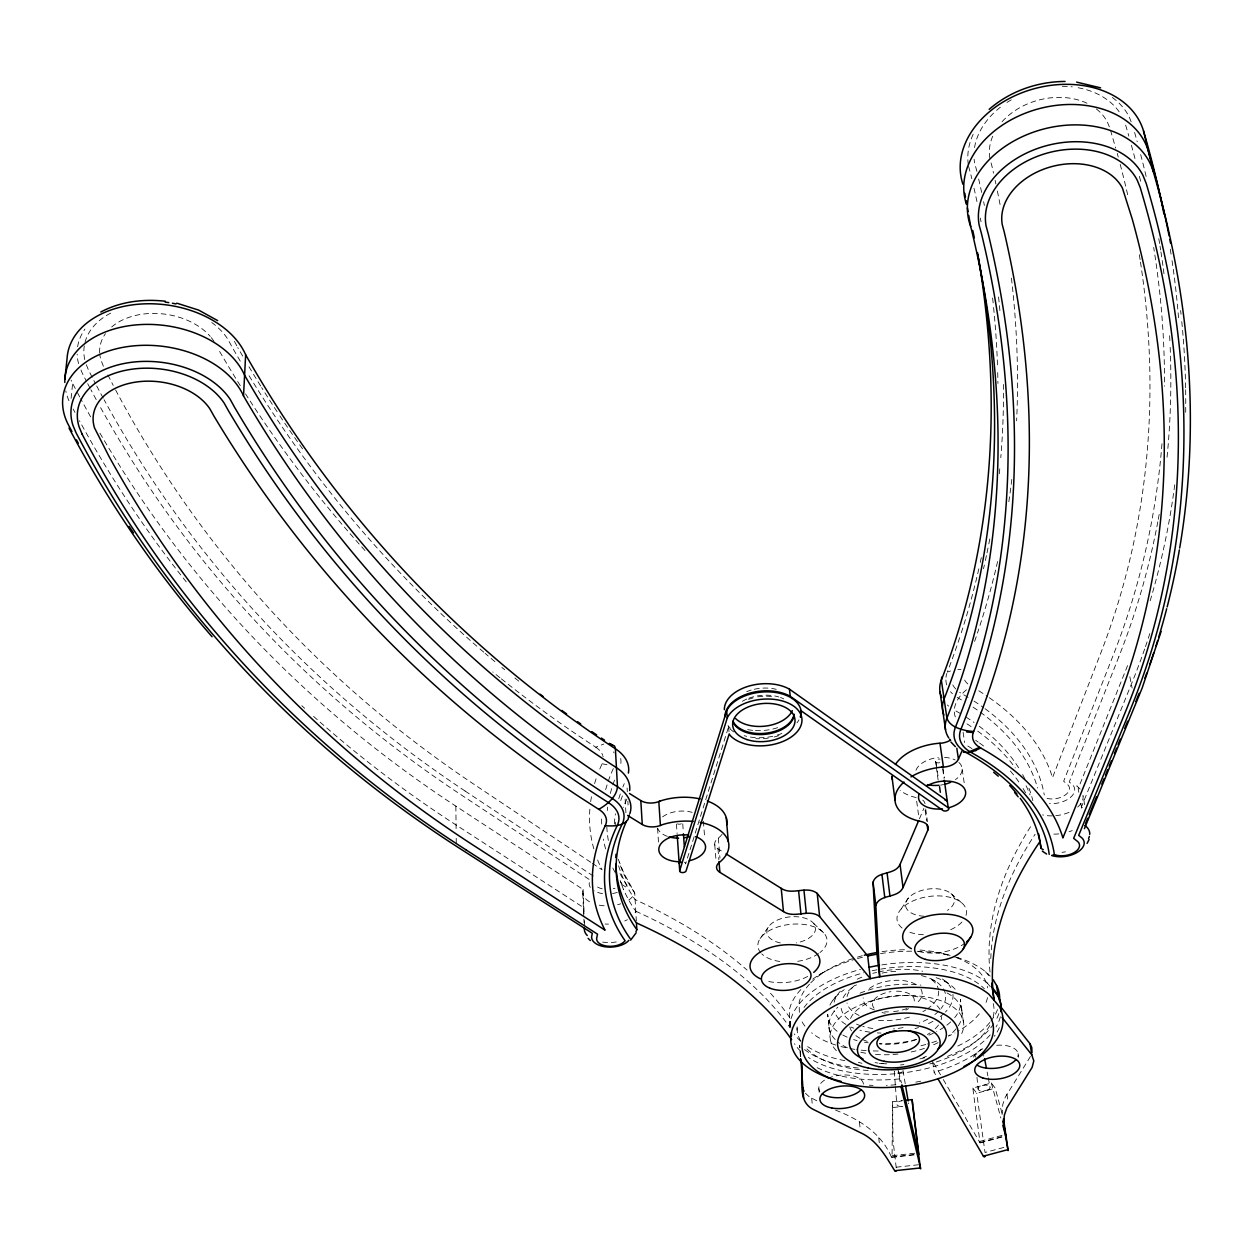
<?xml version="1.0" encoding="UTF-8"?>
<svg xmlns="http://www.w3.org/2000/svg" width="1253" height="1253" viewBox="0 0 1253 1253"><rect width="100%" height="100%" fill="white"/><g stroke="black" fill="none" stroke-linecap="round" stroke-linejoin="round"><path stroke-width="0.75" stroke-dasharray="5 3.75" d="M835.547 1110.127C858.838 1119.133 881.219 1132.994 891.416 1157.02A3.242 0.814 82.4 0 0 892.042 1157.177L892.622 1101.747L902.379 1100.682A5.889 2.898 -6.7 0 0 896.85 1104.566A5.889 2.898 -6.7 0 0 904.353 1106.18M892.622 1101.747L892.95 1139.525L896.349 1168.908M797.112 1030.185L797.174 1026.818M71.092 398.376L72.643 383.434A91.814 63.089 7.6 0 1 71.108 380.192M733.757 731.909A38.201 23.29 -5.5 0 1 729.606 728.369L728.588 726.787L685.579 863.928A3.242 1.833 -4.2 0 0 684.436 862.268M1118.804 656.885L1069.248 781.997L1072.411 784.613A19.86 11.387 -9.6 0 1 1070.297 797.534A19.86 11.387 -9.6 0 1 1049.466 803.627M1078.833 792.272L1078.175 788.607L1127.622 665.484M919.42 818.835L923.884 808.326M599.78 768.997L602.505 762.795M613.328 768.575L611.793 771.989A321.802 186.368 -7.7 0 0 605.262 791.269M626.86 799.085L625.325 802.437A312.154 178.098 -7.7 0 0 623.242 807.465M1030.436 1056.498L1005.266 1097.174L1002.776 1104.441L1002.102 1114.512M901.189 908.989L908.488 897.915M943.29 1079.538L980.034 1142.861L972.829 1088.09L991.342 1082.984L995.195 1088.152L1002.525 1115.139M760.195 938.466L768.481 926.875M832.728 1000.458L838.116 993.927M966.455 689.808C958.31 696.402 951.434 706.786 955.522 717.609M819.086 974.912L825.962 970.934M501.357 678.86A3137.246 1913.378 -43.6 0 0 578.213 735.558L595.755 747.211L603.774 744.063M950.51 671.013L947.315 672.078A2385.289 1323.011 20.7 0 0 959.673 637.667M972.829 1088.09L976.729 1093.227L995.195 1088.152M980.238 1141.279L1005.329 1134.513M979.846 1142.611L1002.055 1136.612M980.175 1142.908L1005.799 1136.001M1003.794 1147.435L985.03 1152.478L976.729 1093.227M893.123 1107.511L902.849 1106.446M892.308 1155.673L918.731 1152.791M891.416 1157.02L918.715 1154.044M891.854 1157.333L914.988 1154.812M896.208 1167.201L919.906 1164.617M957.856 669.603L960.988 669.572M602.082 763.782L608.285 764.956M943.133 953.517L949.837 955.475A106.082 55.148 -6.8 0 0 917.102 951.293M953.439 956.525L961.333 958.827M805.444 1093.305L809.422 1096.923L816.784 1100.792M935.74 981.444L929.883 978.374A46.267 24.214 -6.8 0 1 938.434 989.447M968.083 697.373L960.8 693.081A42.492 26 -9.3 0 1 959.657 692.314M957.151 697.388L958.592 698.25A313.657 179.852 -4.8 0 1 964.497 701.711M722.057 834.357A46.533 26.955 -4.1 0 1 718.345 838.147A14.065 8.051 -4.8 0 0 717.985 848.814L722.84 851.868M621.535 884.258L625.967 887.093A19.39 10.901 -3.2 0 1 623.195 889.567M99.911 433.131A2495.506 1653.584 -37.8 0 0 455.857 806.133L583.099 889.473A26.297 14.723 -3.2 0 0 591.964 902.99M465.067 791.019L593.186 875.957M590.758 862.283L474.386 784.566A2414.688 1605.015 -37.6 0 1 115.01 388.869M592.371 863.364L602.082 869.833L601.362 868.454A333.705 193.479 -7.7 0 1 597.148 858.775M595.755 747.211L596.82 747.947A29.211 17.479 -2.4 0 1 602.709 755.277M948.192 983.37L941.739 978.577A60.019 31.325 -6.8 0 1 950.808 987.709M951.058 893.608L961.693 902.865M813.62 923.383L824.317 933.516M987.113 982.885L990.324 986.659M1080.149 789.092L1076.766 785.788L1078.175 788.607M985.469 971.717L989.745 976.776M620.376 881.376L621.989 883.788M627.126 885.276L625.012 882.112A316.884 183.314 -7.7 0 1 619.843 873.294M932.702 1061.291L934.127 1072.239L937.072 1077.267M933.673 1062.951L942.319 1077.878M234.452 341.38L237.772 347.598M107.852 374.945L113.224 385.391M80.975 370.011L82.212 373.034A2464.729 1637.311 -37.8 0 0 86.52 381.413M1109.344 126.866L1107.417 122.136A61.914 46.596 -15.3 0 0 1096.093 108.76M86.347 364.78L88.509 370.105A2448.127 1627.146 -37.8 0 0 95.338 383.371M103.388 366.236L100.992 360.253A60.379 41.694 7.8 0 1 99.833 354.74M1131.161 121.823L1129.266 117.03A84.562 63.543 -15.2 0 0 1112.037 97.264M618.246 859.229L623.696 872.855L634.723 892.935L636.336 920.955M1110.487 130.218L1115.671 148.073M968.585 166.367L970.918 174.887A2385.289 1323.011 20.7 0 1 971.811 178.693M976.886 171.363L974.646 163.062A77.89 58.578 -15.2 0 1 974.129 159.256M991.342 1082.984L1000.834 1117.958M991.076 162.89L991.89 165.991A2424.806 1347.21 21 0 1 993.535 173.18M897.79 1067.979L900.5 1084.597M898.699 1071.722L901.424 1082.952M1129.861 676.745L1132.117 688.038M987.145 1072.067L987.865 1075.888M988.241 1077.799L990.058 1087.353M1084.659 804.755L1083.015 795.608A26.924 15.381 -9.6 0 1 1077.047 807.621M1080.791 803.251L1082.106 810.613M903.006 1070.391L905.246 1083.782M1018.094 1053.601L1018.642 1057.234M963.087 732.269L964.638 742.543M962.163 769.123L964.324 783.689M1006.895 1094.104L1007.694 1099.492M943.008 768.183L944.402 777.815M942.679 768.966L944.026 778.348M936.085 762.294L938.466 779.162M935.505 761.417L936.038 765.16M936.304 767.04L938.152 780.165M961.912 1010.435L960.362 999.346A66.816 34.724 -6.8 0 1 954.739 1017.593M961.568 1008.947L963.761 1024.578M925.732 809.031L927.471 821.686M925.121 810.19L926.609 821.044M916.695 801.215L918.888 817.536M878.729 1137.724L879.34 1143.081M859.433 1122.015L860.216 1129.188M828.891 1025.455L827.716 1014.319A66.816 34.724 -6.8 0 0 841.483 1034.242M828.969 1026.959L830.144 1038.142M818.82 1088.685L819.18 1092.334M811.662 1098.255L812.383 1105.506M800.698 1056.31L799.618 1045.221L800.432 1056.733M976.98 1077.392L978.076 1088.998M790.392 1026.599L789.515 1017.326A583.882 283.632 0.4 0 0 768.23 990.778M800.824 989.572A106.082 55.148 -6.8 0 0 789.296 1010.059L790.079 1028.227M728.588 726.787L729.042 732.144M718.345 838.147L719.958 858.101M717.985 848.814L718.846 859.683M714.743 844.616L715.902 859.104M703.387 821.201L704.656 837.599M895.315 1084.879L894.297 1071.346A4.37 2.193 -6.7 0 0 897.696 1073.101A4.37 2.193 -6.7 0 0 902.505 1071.55M895.456 1086.805L896.772 1104.206M682.775 823.879L683.292 831.898M676.432 824.067L677.09 833.496M657.59 828.327L658.53 842.94M627.095 788.012L627.314 791.771M627.863 801.2L628.066 805.006M625.137 799.022L625.905 812.727M583.099 889.473L584.149 913.374M584.478 920.783L584.728 926.343M582.77 893.342L583.82 917.212M583.914 919.06L584.07 922.772M790.361 1021.242L790.518 1026.661M799.351 1012.346L799.116 1002.557A95.275 49.744 -6.8 0 1 809.548 984.106M455.857 806.133L456.123 830.692M456.202 838.304L456.264 844.021M746.757 691.656A31.153 19.061 -5.4 0 1 751.189 690.074M754.306 689.26A31.153 19.061 -5.4 0 1 776.265 689.322M777.643 727.664A38.107 23.321 -5.4 0 1 754.525 730.515M752.614 730.358A38.107 23.321 -5.4 0 1 747.039 729.481M798.944 719.895A38.185 23.29 -5.5 0 1 796.986 722.809M781.872 733.444A38.185 23.29 -5.5 0 1 774.652 735.824M772.772 736.278A38.185 23.29 -5.5 0 1 744.172 735.683M730.233 728.087A38.185 23.29 -5.5 0 1 727.993 725.518M742.418 701.304A31.215 19.046 -5.5 0 1 747.414 698.782M748.84 698.219A31.215 19.046 -5.5 0 1 778.786 696.95M780.509 697.514A31.215 19.046 -5.5 0 1 783.751 698.876M939.813 762.654A3.242 1.911 -8.1 0 1 935.49 761.166A3.242 1.911 -8.1 0 1 940.063 759.083M941.708 1016.575A46.392 23.948 -6.8 0 1 941.128 1019.754M938.481 1025.017A46.392 23.948 -6.8 0 1 934.895 1029.058M930.149 1032.817A46.392 23.948 -6.8 0 1 927.392 1034.555M916.006 1039.692A46.392 23.948 -6.8 0 1 879.34 1043.827M867.233 1041.337A46.392 23.948 -6.8 0 1 862.753 1039.645M860.075 1038.345A46.392 23.948 -6.8 0 1 855.533 1035.323M851.523 1030.874A46.392 23.948 -6.8 0 1 849.816 1026.943M850.552 1018.517A46.392 23.948 -6.8 0 1 895.3 995.822A46.392 23.948 -6.8 0 1 940.486 1010.419M947.033 992.94A67.004 34.598 -6.8 0 1 948.505 1036.043A95.275 49.744 -6.8 0 0 954.974 1032.958M938.09 1042.606A67.004 34.598 -6.8 0 1 931.746 1045.582M924.401 1048.369A67.004 34.598 -6.8 0 1 907.611 1052.677M897.978 1054.071A67.004 34.598 -6.8 0 1 875.471 1054.431M865.698 1053.209A67.004 34.598 -6.8 0 1 860.701 1052.207M847.357 1047.743A67.004 34.598 -6.8 0 1 837.881 1041.979M835.203 1039.536A67.004 34.598 -6.8 0 1 837.787 1007.177M860.075 993.159A67.004 34.598 -6.8 0 1 920.924 985.14M990.794 958.576A637.26 319.515 -15 0 1 1020.662 858.195L1024.609 851.163A637.26 319.515 -15 0 1 1035.135 834.2M1149.831 633.564A2111.446 1241.66 17.5 0 1 1145.226 647.315M1144.647 649.023A2111.446 1241.66 17.5 0 1 1131.349 684.248L1081.449 806.916A27.065 15.318 -9.5 0 1 1083.297 808.436M1180.624 310.54A2111.446 1241.66 17.5 0 1 1181.031 314.252M1181.783 321.661A2111.446 1241.66 17.5 0 1 1185.62 387.897M1185.651 389.824A2111.446 1241.66 17.5 0 1 1185.651 414.539M993.222 1003.559A99.05 51.169 -6.8 0 1 993.034 1017.546M989.807 1025.44A99.05 51.169 -6.8 0 1 929.773 1063.954M868.188 1070.501A99.05 51.169 -6.8 0 1 804.896 1046.819M800.636 1040.898A99.05 51.169 -6.8 0 1 796.971 1027.961M804.066 1007.49A99.05 51.169 -6.8 0 1 863.646 972.814M872.135 970.777A99.05 51.169 -6.8 0 1 984.388 988.789M1000.364 1016.747A106.38 54.96 -6.8 0 1 996.072 1026.896M990.199 1034.884A106.38 54.96 -6.8 0 1 808.389 1057.438M800.557 1051.157A106.38 54.96 -6.8 0 1 794.449 1043.718M789.656 1027.335A106.38 54.96 -6.8 0 1 860.498 969.399M881.877 964.888A106.38 54.96 -6.8 0 1 989.369 984.827M967.77 745.989A309.93 174.198 -4.9 0 1 974.74 750.422M1072.255 830.567A27.065 15.318 -9.5 0 1 1069.075 831.757M1058.832 833.903A27.065 15.318 -9.5 0 1 1051.987 834.044M1065.489 851.821A27.19 15.24 -9.5 0 1 1061.996 852.291M1069.06 812.351A26.924 15.381 -9.6 0 1 1055.715 815.687M1052.269 815.875A26.924 15.381 -9.6 0 1 1042.574 814.889M1170.286 249.237A2095.016 1241.394 17.7 0 1 1171.477 256.865M1172.041 260.655A2095.016 1241.394 17.7 0 1 1178.728 320.329M1174.75 484.723A2095.016 1241.394 17.7 0 1 1149.69 602.411M960.268 713.521A307.455 175.53 -4.9 0 0 954.41 710.106A55.32 33.674 -9.3 0 1 952.844 709.182M965.938 717.045A307.455 175.53 -4.9 0 1 974.067 722.495M979.22 726.239A307.455 175.53 -4.9 0 1 1020.02 770.015M1022.605 774.511A307.455 175.53 -4.9 0 1 1024.954 779.053M1028.964 788.247A307.455 175.53 -4.9 0 1 1032.864 800.683M975.601 740.257A308.958 174.715 -4.9 0 1 978.248 742.105M979.548 743.029A308.958 174.715 -4.9 0 1 984.607 746.804M1010.388 771.034A308.958 174.715 -4.9 0 1 1020.224 784.033M1023.043 788.466A308.958 174.715 -4.9 0 1 1025.643 792.945M948.615 706.112A55.32 33.674 -9.3 0 1 947.378 705M989.854 158.254A61.914 46.596 -15.3 0 1 994.005 133.445M1002.055 121.745A61.914 46.596 -15.3 0 1 1087.228 103.357M995.117 180.354A2424.806 1347.21 21 0 1 995.884 183.925M997.372 191.051A2424.806 1347.21 21 0 1 1000.74 208.076M1011.437 278.119A2424.806 1347.21 21 0 1 1016.622 420.804M1011.813 479.398A2424.806 1347.21 21 0 1 1008.618 503.173M997.592 561.532A2424.806 1347.21 21 0 1 977.418 633.141M976.228 636.696A2424.806 1347.21 21 0 1 974.395 641.99M966.971 723.842A308.003 175.232 -4.9 0 1 972.453 727.46M977.716 731.141A308.003 175.232 -4.9 0 1 1015.259 767.885M1026.066 785.756A308.003 175.232 -4.9 0 1 1030.06 794.935M1047.038 798.412A14.895 8.552 -9.6 0 0 1064.862 795.31A14.895 8.552 -9.6 0 0 1067.744 784.644L1063.656 781.277L1113.384 654.833A2060.418 1225.152 17.7 0 0 1162.173 441.401M1140.481 262.112A2035.311 1209.944 17.6 0 1 1100.854 652.844L1052.504 777.706L1052.081 776.234A330.306 189.814 -4.8 0 0 989.15 697.623M1117.237 153.414A2035.311 1209.944 17.6 0 1 1118.24 157.064M1120.182 164.315A2035.311 1209.944 17.6 0 1 1128.107 196.658M1139.322 254.688A2035.311 1209.944 17.6 0 1 1140.199 260.248M1125.633 125.096A2060.418 1225.152 17.7 0 1 1128.843 136.123M1131.412 145.254A2060.418 1225.152 17.7 0 1 1135.798 161.747M1139.431 176.344A2060.418 1225.152 17.7 0 1 1140.731 181.795M1153.684 247.452A2060.418 1225.152 17.7 0 1 1154.279 251.226M1154.859 254.986A2060.418 1225.152 17.7 0 1 1164.476 386.222M1157.803 521.843A2072.634 1231.809 17.8 0 1 1118.788 656.885M1134.591 132.442A2072.634 1231.809 17.8 0 1 1137.207 141.699M1140.684 154.589A2072.634 1231.809 17.8 0 1 1146.197 176.642M1158.79 238.571A2072.634 1231.809 17.8 0 1 1159.73 244.272M1160.027 246.168A2072.634 1231.809 17.8 0 1 1160.623 249.958M1160.92 251.853A2072.634 1231.809 17.8 0 1 1163.082 266.905M1163.332 268.768A2072.634 1231.809 17.8 0 1 1164.068 274.376M1169.629 335.71A2072.634 1231.809 17.8 0 1 1170.02 343.479M1170.177 347.347A2072.634 1231.809 17.8 0 1 1166.872 458.974M1159.166 514.388A2072.634 1231.809 17.8 0 1 1158.148 519.979M978.765 690.795A330.306 189.814 -4.8 0 1 987.709 696.637M973.957 701.053A318.528 182.844 -4.8 0 1 983.699 707.741M985.046 708.712A318.528 182.844 -4.8 0 1 1044.282 794.997M973.08 707.162A313.657 179.852 -4.8 0 1 1037.531 788.012M974.552 147.541A77.89 58.578 -15.2 0 1 993.707 113.021M996.527 110.405A77.89 58.578 -15.2 0 1 1001.554 106.286M1006.973 102.464A77.89 58.578 -15.2 0 1 1011.281 99.833M1062.278 86.285A77.89 58.578 -15.2 0 1 1072.302 86.864M1078.128 87.741A77.89 58.578 -15.2 0 1 1121.137 114.869M967.817 683.919A29.821 18.247 -9.3 0 1 963.87 678.484M952.437 693.739A47.771 29.195 -9.3 0 1 950.51 691.703M946.704 684.874A47.771 29.195 -9.3 0 1 945.89 678.609M945.984 677.325A47.771 29.195 -9.3 0 1 946.829 673.456M974.004 188.169A2385.289 1323.011 20.7 0 1 977.309 203.205M980.332 218.1A2385.289 1323.011 20.7 0 1 981.052 221.797M992.611 297.979A2385.289 1323.011 20.7 0 1 993.41 305.607M993.598 307.502A2385.289 1323.011 20.7 0 1 997.498 365.265M997.717 372.564A2385.289 1323.011 20.7 0 1 997.921 383.434M981.303 557.569A2385.289 1323.011 20.7 0 1 980.081 563.208M978.828 568.831A2385.289 1323.011 20.7 0 1 960.252 635.913M955.726 688.931A42.492 26 -9.3 0 1 952.358 684.044M978.656 179.007A2395.407 1329.825 20.8 0 1 982.039 194.184M983.621 201.717A2395.407 1329.825 20.8 0 1 984.388 205.461M998.563 296.945A2395.407 1329.825 20.8 0 1 1000.223 314.096M1003.528 384.436A2395.407 1329.825 20.8 0 1 1000.787 457.658M999.784 468.81A2395.407 1329.825 20.8 0 1 999.236 474.354M989.792 538.962A2395.407 1329.825 20.8 0 1 988.774 544.178M988.006 548A2395.407 1329.825 20.8 0 1 986.831 553.716M986.424 555.612A2395.407 1329.825 20.8 0 1 985.203 561.281M984.357 565.04A2395.407 1329.825 20.8 0 1 983.495 568.799M968.318 164.723A84.562 63.543 -15.2 0 1 974.004 132.505M990.042 972.03A635.318 320.549 -15.1 0 1 1018.814 846.652L1022.746 839.604A635.318 320.549 -15.1 0 1 1031.36 825.445M997.498 1009.589A106.082 55.148 -6.8 0 1 990.904 1021.101M989.792 1022.511A106.082 55.148 -6.8 0 1 955.585 1047.116M924.745 1057.767A106.082 55.148 -6.8 0 1 919.216 1059.051M883.114 1063.468A106.082 55.148 -6.8 0 1 879.324 1063.546M844.835 1060.665A106.082 55.148 -6.8 0 1 804.802 1044.626M800.73 1041.274A106.082 55.148 -6.8 0 1 794.245 1033.929M790.956 1027.961A106.082 55.148 -6.8 0 1 789.735 1024.515M812.774 979.126A106.082 55.148 -6.8 0 1 854.217 959.532M857.522 958.561A106.082 55.148 -6.8 0 1 864.288 956.791M880.514 953.596A106.082 55.148 -6.8 0 1 915.363 951.246M956.54 957.276A106.082 55.148 -6.8 0 1 990.168 976.087M916.194 797.597A47.16 27.66 -8 0 1 900.124 790.439M958.921 762.466A23.572 13.83 -8 0 1 955.459 779.601M943.634 784.55A23.572 13.83 -8 0 1 940.596 785.098M915.99 770.188A23.572 13.83 -8 0 1 938.387 757.517M944.496 757.376A23.572 13.83 -8 0 1 955.131 759.944M922.709 800.103A14.19 8.207 -7.5 0 1 924.996 803.596M920.736 1081.198A106.677 54.756 -6.8 0 1 915.082 1082.279M895.942 1084.769A106.677 54.756 -6.8 0 1 886.341 1085.333M873.043 1085.364A106.677 54.756 -6.8 0 1 869.316 1085.208M836.377 1050.672A67.192 34.489 -6.8 0 1 893.64 996.354A67.192 34.489 -6.8 0 1 959.939 1036.748M903.899 1064.549A67.192 34.489 -6.8 0 1 900.468 1064.987M861.939 1063.28A67.192 34.489 -6.8 0 1 858.336 1062.356M999.361 1027.617A106.521 54.85 -6.8 0 1 994.381 1036.215M981.804 1049.09A106.521 54.85 -6.8 0 1 934.127 1072.239M899.121 1078.927A106.521 54.85 -6.8 0 1 815.578 1066.883M819.869 1091.488A22.413 11.183 -6.1 0 1 837.223 1075.591A22.413 11.183 -6.1 0 1 863.427 1084.158M998.829 1013.646A106.223 55.054 -6.8 0 1 995.54 1020.897M993.754 1023.764A106.223 55.054 -6.8 0 1 946.595 1056.671M858.305 1068.026A106.223 55.054 -6.8 0 1 802.124 1047.555M908.472 1102.922A5.889 2.898 -6.7 0 1 908.331 1103.689M926.437 1056.232A48.789 24.919 -6.8 0 1 922.96 1057.736M886.748 1063.844A48.789 24.919 -6.8 0 1 875.048 1062.591M924.119 916.225A24.637 13.532 -7.5 0 1 907.626 898.981A24.637 13.532 -7.5 0 1 943.744 889.959A24.637 13.532 -7.5 0 1 947.519 910.367M902.097 928.081A34.959 19.061 -7.5 0 1 926.625 896.835A34.959 19.061 -7.5 0 1 965.374 917.086M961.975 922.02A34.959 19.061 -7.5 0 1 949.476 930.196M923.414 934.722A34.959 19.061 -7.5 0 1 907.767 931.433M965.327 942.898A35.35 19.077 -7.5 0 1 918.23 951.325M621.801 885.135A312.154 178.098 -7.7 0 0 635.772 911.213A26.423 14.66 -3.2 0 1 633.595 914.909M627.408 919.686A26.423 14.66 -3.2 0 1 624.699 920.971M608.472 924.119A26.423 14.66 -3.2 0 1 605.074 924.025M584.102 913.547A26.423 14.66 -3.2 0 1 583.898 907.814L456.061 824.975A2518.922 1659.379 -37.5 0 1 311.809 714.79M628.802 899.999A26.297 14.723 -3.2 0 0 634.723 892.935A310.619 178.913 -7.7 0 1 619.217 862.142M620.768 903.805A26.297 14.723 -3.2 0 1 617.635 904.682M604.181 905.778A26.297 14.723 -3.2 0 1 597.697 904.838M614.362 823.785A310.619 178.913 -7.7 0 1 615.427 813.839M618.778 798.787A310.619 178.913 -7.7 0 1 620.376 793.744M622.866 787.009A310.619 178.913 -7.7 0 1 624.26 783.658M618.622 865.76A311.183 178.615 -7.7 0 0 635.114 899.591A583.882 283.632 0.4 0 1 661.459 912.513L669.807 916.961A583.882 283.632 0.4 0 1 747.039 970.073M615.145 825.602A311.183 178.615 -7.7 0 1 615.552 822.297M620.752 800.573A311.183 178.615 -7.7 0 1 622.584 795.53M635.772 911.213A585.527 282.614 0.3 0 1 662.195 924.072L670.574 928.52A585.527 282.614 0.3 0 1 789.641 1027.131M621.253 883.616A312.154 178.098 -7.7 0 1 620.204 880.577M90.623 416.857A2495.506 1653.584 -37.8 0 1 80.631 398.611M79.738 396.935A2495.506 1653.584 -37.8 0 1 76.167 390.216M75.29 388.524A2495.506 1653.584 -37.8 0 1 72.643 383.434M304.651 708.305A2518.922 1659.379 -37.5 0 1 301.785 705.69M186.227 581.831A2518.922 1659.379 -37.5 0 1 79.472 420.789M74.961 412.425A2518.922 1659.379 -37.5 0 1 73.175 409.042M68.962 400.741A92.377 62.979 7.4 0 1 65.767 390.826M302.553 448.809A3075.222 1876.289 -43.2 0 1 278.15 413.286M277.101 411.704A3075.222 1876.289 -43.2 0 1 261.673 387.616M260.671 385.987A3075.222 1876.289 -43.2 0 1 247.624 364.498M242.69 356.087A3075.222 1876.289 -43.2 0 1 237.788 347.582M518.773 681.115A3090.791 1886.266 -43.4 0 1 514.529 677.732M504.693 669.76A3090.791 1886.266 -43.4 0 1 501.889 667.457M494.904 661.647A3090.791 1886.266 -43.4 0 1 485.162 653.408M483.783 652.218A3090.791 1886.266 -43.4 0 1 478.239 647.441M476.86 646.235A3090.791 1886.266 -43.4 0 1 247.953 373.911M240.278 361.13A3090.791 1886.266 -43.4 0 1 232.009 346.909L227.936 339.375A75.963 52.422 7.7 0 0 211.757 322.507M617.275 892.402A19.39 10.901 -3.2 0 1 612.529 893.514M602.568 893.593A19.39 10.901 -3.2 0 1 594.188 890.852M590.304 887.359A19.39 10.901 -3.2 0 1 589.192 883.177L589.865 879.872L461.229 794.903A2464.729 1637.311 -37.8 0 1 99.817 406.191M499.931 677.732A3137.246 1913.378 -43.6 0 1 492.836 671.984M365.03 550.553A3137.246 1913.378 -43.6 0 1 245.51 393.896M240.31 385.689A3137.246 1913.378 -43.6 0 1 217.865 348.475M593.828 848.829A333.705 193.479 -7.7 0 1 590.038 807.073M590.664 801.685A333.705 193.479 -7.7 0 1 591.557 796.266M594.595 783.579A333.705 193.479 -7.7 0 1 596.961 776.296M615.004 888.252A14.535 8.191 -3.2 0 1 613.265 888.737M602.207 888.816A14.535 8.191 -3.2 0 1 595.52 885.401M99.676 352.907A60.379 41.694 7.8 0 1 105.471 333.658M111.658 326.986A60.379 41.694 7.8 0 1 210.222 336.384M211.256 337.637A60.379 41.694 7.8 0 1 214.059 341.474M608.347 840.481A316.884 183.314 -7.7 0 1 606.765 825.664M607.282 810.519A316.884 183.314 -7.7 0 1 607.674 807.104M610.352 793.415A316.884 183.314 -7.7 0 1 612.325 786.539M612.889 784.801A316.884 183.314 -7.7 0 1 614.737 779.632M84.718 359.548A75.963 52.422 7.7 0 1 84.624 344.011M85.016 342.32A75.963 52.422 7.7 0 1 113.694 311.668M465.098 791.003A2448.127 1627.146 -37.8 0 1 104.109 399.77M103.216 398.125A2448.127 1627.146 -37.8 0 1 96.199 385.016M78.579 363.621A82.447 56.855 7.7 0 1 77.169 354.207M77.623 346.721A82.447 56.855 7.7 0 1 84.953 329.1M96.215 399.613A2464.729 1637.311 -37.8 0 1 90.889 389.714M90.012 388.07A2464.729 1637.311 -37.8 0 1 87.397 383.089M620.689 758.472A46.8 27.958 -2.4 0 1 620.094 766.914M602.928 756.013A29.211 17.479 -2.4 0 1 603.1 756.765M615.082 872.433A321.802 186.368 -7.7 0 1 612.748 867.843M605.591 848.907A321.802 186.368 -7.7 0 1 603.351 839.103M601.706 824.035A321.802 186.368 -7.7 0 1 601.706 815.515M613.531 751.894A41.631 24.903 -2.4 0 1 614.08 752.912M667.348 836.346A23.259 13.47 -4.1 0 1 657.684 828.186M662.586 816.878A23.259 13.47 -4.1 0 1 692.126 812.351M616.257 941.974A26.548 14.582 -3.3 0 1 602.646 942.115M987.489 997.607A95.275 49.744 -6.8 0 1 984.576 1005.83M979.298 1013.881A95.275 49.744 -6.8 0 1 957.981 1031.266M936.571 1041.055A95.275 49.744 -6.8 0 1 927.377 1044.031M925.763 1044.485A95.275 49.744 -6.8 0 1 919.201 1046.177M878.228 1051.001A95.275 49.744 -6.8 0 1 868.11 1050.719M866.168 1050.594A95.275 49.744 -6.8 0 1 856.692 1049.622M854.844 1049.356A95.275 49.744 -6.8 0 1 849.377 1048.448M845.838 1047.727A95.275 49.744 -6.8 0 1 837.38 1045.55M835.751 1045.049A95.275 49.744 -6.8 0 1 811.615 1032.801M804.927 1026.113A95.275 49.744 -6.8 0 1 801.998 1021.743M810.754 982.838A95.275 49.744 -6.8 0 1 855.799 957.652M857.475 957.135A95.275 49.744 -6.8 0 1 862.581 955.679M882.081 951.654A95.275 49.744 -6.8 0 1 907.532 949.68M919.968 950.056A95.275 49.744 -6.8 0 1 950.119 955.428M956.634 957.699A95.275 49.744 -6.8 0 1 987.677 987.803M973.534 1057.14A22.632 11.34 -7.8 0 1 982.759 1048.777M996.715 1045.284A22.632 11.34 -7.8 0 1 1017.781 1056.608M952.938 994.302A60.019 31.325 -6.8 0 1 945.42 1012.048M944.104 1013.332A60.019 31.325 -6.8 0 1 939.625 1017.044M932.968 1021.289A60.019 31.325 -6.8 0 1 925.278 1025.001M918.527 1027.538A60.019 31.325 -6.8 0 1 914.988 1028.635M881.016 1033.052A60.019 31.325 -6.8 0 1 877.288 1032.895M870.036 1032.19A60.019 31.325 -6.8 0 1 859.903 1030.154M853.81 1028.196A60.019 31.325 -6.8 0 1 850.991 1027.053M845.9 1024.421A60.019 31.325 -6.8 0 1 834.122 1010.482M834.091 1002.259A60.019 31.325 -6.8 0 1 840.34 991.217M857.193 979.22A60.019 31.325 -6.8 0 1 863.818 976.353M872.808 973.377A60.019 31.325 -6.8 0 1 876.599 972.391M878.51 971.952A60.019 31.325 -6.8 0 1 922.725 971.232M950.682 1021.931A66.816 34.724 -6.8 0 1 945.686 1026.035M944.308 1027.006A66.816 34.724 -6.8 0 1 936.633 1031.611M933.25 1033.271A66.816 34.724 -6.8 0 1 928.99 1035.15M916.679 1039.317A66.816 34.724 -6.8 0 1 879.7 1043.733M868.329 1042.809A66.816 34.724 -6.8 0 1 864.445 1042.214M857.052 1040.585A66.816 34.724 -6.8 0 1 853.575 1039.567M847.153 1037.155A66.816 34.724 -6.8 0 1 842.815 1035.009M829.925 1005.063A66.816 34.724 -6.8 0 1 844.271 989.698M936.132 977.7A66.816 34.724 -6.8 0 1 955.35 989.447M760.837 952.875A34.692 18.811 -5.6 0 1 773.336 928.63A34.692 18.811 -5.6 0 1 817.645 928.363A34.692 18.811 -5.6 0 1 820.01 952.515M818.616 953.549A34.692 18.811 -5.6 0 1 797.425 961.364M779.82 961.49A34.692 18.811 -5.6 0 1 761.808 953.909M943.399 988.883A52.642 27.472 -6.8 0 1 941.097 1008.477M938.622 1011.249A52.642 27.472 -6.8 0 1 934.002 1015.181M927.721 1019.159A52.642 27.472 -6.8 0 1 919.342 1023.028M903.1 1027.585A52.642 27.472 -6.8 0 1 893.53 1028.901M872.855 1028.494A52.642 27.472 -6.8 0 1 862.753 1026.379M861.218 1025.894A52.642 27.472 -6.8 0 1 854.577 1023.231M848.61 1019.566A52.642 27.472 -6.8 0 1 840.935 1005.83M843.097 997.78A52.642 27.472 -6.8 0 1 856.457 984.874M921.409 975.57A52.642 27.472 -6.8 0 1 942.287 987.27M938.654 991.013A46.267 24.214 -6.8 0 1 928.442 1008.101M925.826 1009.902A46.267 24.214 -6.8 0 1 922.928 1011.61M909.427 1017.107A46.267 24.214 -6.8 0 1 876.473 1020.083M859.104 1015.463A46.267 24.214 -6.8 0 1 847.012 1002.964M847.028 996.605A46.267 24.214 -6.8 0 1 856.269 984.122M882.128 973.095A46.267 24.214 -6.8 0 1 899.45 971.232M921.002 989.29A29.649 15.522 -6.8 0 1 915.677 1003.857M906.921 1008.508A29.649 15.522 -6.8 0 1 890.319 1011.844M888.424 1011.891A29.649 15.522 -6.8 0 1 884.681 1011.797M874.484 1009.949A29.649 15.522 -6.8 0 1 863.192 997.842M869.41 988.492A29.649 15.522 -6.8 0 1 916.46 984.811M908.55 1008.634A21.003 10.948 -6.8 0 1 905.825 1010.137M885.182 1013.176A21.003 10.948 -6.8 0 1 881.987 1012.549M874.046 1008.148A21.003 10.948 -6.8 0 1 891.008 991.624M896.49 991.186A21.003 10.948 -6.8 0 1 914.079 1002.228M983.809 1055.449A4.495 2.255 -7.7 0 1 983.433 1056.06M975.727 1057.125A4.495 2.255 -7.7 0 1 976.901 1053.836M780.337 942.914A24.449 13.344 -5.6 0 1 773.54 922.145A24.449 13.344 -5.6 0 1 812.461 922.161A24.449 13.344 -5.6 0 1 796.266 942.914M807.699 976.447A35.053 18.795 -5.5 0 1 766.35 980.927M778.943 735.589A38.201 23.29 -5.5 0 1 771.456 737.578M768.23 738.127A38.201 23.29 -5.5 0 1 755.794 738.644M748.558 699.393A31.231 19.03 -5.5 0 1 753.084 697.921M757.846 696.887A31.231 19.03 -5.5 0 1 772.49 696.621M681.334 823.754A3.195 1.864 -4.1 0 1 677.45 823.863M988.601 1089.671L982.947 1091.238A6.046 2.976 -7.6 0 1 978.452 1087.682A6.046 2.976 -7.6 0 1 987.145 1085.286A6.046 2.976 -7.6 0 1 988.601 1089.671"/><path stroke-width="1.5" d="M629.836 813.683A54.756 31.983 -2.6 0 0 617.478 786.806A3134.943 1884.637 -42.4 0 1 243.521 395.917L245.651 354.771A91.814 63.089 7.6 0 0 146.46 303.79A91.814 63.089 7.6 0 0 67.067 358.546L64.874 379.142M1031.939 1052.316L1031.814 1047.68L1030.076 1043.843L1000.364 1006.347M941.739 677.074L941.348 680.113A55.32 33.674 -9.3 0 0 941.802 697.529M873.043 882.175L875.831 905.308L879.7 976.823L876.99 954.175L873.043 882.175C876.834 870.443 894.908 875.722 900.061 864.366L918.668 820.59M875.831 905.308C879.716 893.593 897.79 898.902 903.021 887.563L927.846 830.081L927.095 824.662M1161.108 631.481L1142.141 688.101L1084.425 828.656M800.589 717.264A38.201 23.29 -5.5 0 0 772.052 692.063A38.201 23.29 -5.5 0 0 726.646 710.78L679.204 863.662A3.242 1.833 -4.2 0 1 681.24 862.127M727.257 717.938A38.263 23.243 -5.5 0 1 783.861 701.398A38.263 23.243 -5.5 0 1 789.985 737.829A38.263 23.243 -5.5 0 1 730.217 735.511L729.199 733.929L686.08 870.866A3.242 1.833 -4.2 0 1 682.368 872.574A3.242 1.833 -4.2 0 1 679.69 870.6L727.257 717.938L726.646 710.78M973.628 731.533L967.112 730.797L966.69 731.956L973.236 732.566A30.323 18.012 -9.1 0 0 979.611 747.368L986.847 751.534A335.647 186.932 -4.9 0 1 1062.481 836.503L1062.904 837.944L1112.711 714.617A2087.655 1210.053 16.8 0 0 1132.32 219.322L1122.469 188.201A63.245 46.392 -14.6 0 0 1049.2 167.307A63.245 46.392 -14.6 0 0 1002.228 224.475L1004.279 232.181A2495.851 1351.047 20.1 0 1 980.316 714.68L973.236 732.566M1089.108 839.463L1087.087 843.394M1129.58 711.579L1078.692 835.344L1081.872 837.897A20.142 11.246 -9.5 0 1 1076.922 852.541A20.142 11.246 -9.5 0 1 1051.674 855.47L1055.12 854.812A15.13 8.426 -9.4 0 0 1074.087 852.62A15.13 8.426 -9.4 0 0 1077.799 841.64L1073.664 838.32L1124.818 713.364A2110.913 1225.512 17 0 0 1140.261 187.668L1137.238 180.213A79.472 58.343 -14.7 0 0 1045.018 153.712A79.472 58.343 -14.7 0 0 986.064 225.869L988.319 234.123A2461.378 1333.098 20 0 1 960.926 729.277L960.456 730.546A43.197 25.671 -9.1 0 0 969.65 751.581L977.027 755.81A323.415 180.213 -4.9 0 1 1053.945 851.915L1054.337 854.593M1085.505 823.613L1087.729 818.225M1089.202 814.638L1096.61 796.657M1101.794 784.08L1104.018 778.693M1105.506 775.09L1107.715 769.702M1109.203 766.116L1111.427 760.728M1114.387 753.539L1116.611 748.135M1118.099 744.548L1120.307 739.16M1124.755 728.369L1127.716 721.18M910.947 776.891A47.457 27.503 -8 0 1 941.426 767.165L945.091 766.961A14.848 8.755 -8.2 0 0 958.435 759.208L962.022 750.907M605.23 825.68L605.669 824.709A29.712 17.244 -2.6 0 0 599.905 810.08L581.016 797.91A3260.102 1947.851 -42.7 0 1 213.793 415.824L209.893 408.87A61.601 41.427 7 0 0 134.619 382.275A61.601 41.427 7 0 0 94.508 427.853L108.901 456.217A2488.85 1622.228 -36.5 0 0 475.388 846.589L605.058 930.18L604.338 928.833A339.156 190.597 -7.6 0 1 602.881 830.833L605.23 825.68C613.015 826.228 622.992 826.463 628.082 819.431L628.724 816.392A54.756 31.983 -2.6 0 0 629.335 815.045M636.179 932.78L630.635 940.126M963.056 949.241L970.84 936.946M598.824 809.36C607.172 804.379 616.445 797.19 617.478 786.806L615.395 748.761L614.581 746.021L609.365 743.374M896.114 1171.148L894.705 1170.725C885.761 1156.268 876.834 1140.167 860.607 1132.775L812.743 1109.14C794.903 1099.648 805.773 1073.962 800.557 1058.644M989.15 109.34C1009.981 91.203 1037.547 81.539 1065.081 81.445M963.432 752.286L971.012 752.38L980.754 748.041M969.65 751.581L979.611 747.368M100.773 312.028C120.398 301.503 143.375 298.762 165.286 301.237M700.223 798.944A46.533 26.955 -4.1 0 0 660.472 800.918L657.355 802.108A14.535 8.552 -3.7 0 1 640.816 800.589L629.507 793.509M660.472 800.918L658.827 801.607L660.394 825.476L658.906 825.978A14.629 8.505 -3.7 0 1 642.272 824.49L627.628 815.452M660.394 825.476L662.054 824.772A46.831 26.799 -4.2 0 1 693.175 821.404M938.043 1078.958L983.401 1156.206L1007.898 1149.628L1003.136 1121.639M726.082 853.888L781.214 888.346C792.335 895.848 806.775 885.104 817.207 893.405L867.702 956.008L870.365 978.671L819.634 916.538C809.109 908.3 794.653 918.997 783.454 911.558L719.88 872.339L719.003 861.484M905.637 1100.322L912.137 1099.617L918.841 1154.389L901.878 1084.816M894.705 1170.725L920.501 1167.921L900.97 1086.492M895.409 764.471A47.16 27.66 -8 0 1 938.027 743.342L941.661 743.139A14.754 8.802 -8.2 0 0 950.025 740.382M941.426 767.165L943.399 767.118L939.985 743.295M1076.64 82.134L1100.588 87.835M967.112 730.797C959.469 729.042 949.617 726.442 946.908 718.094L941.348 680.113A2377.27 1313.739 20.5 0 0 978.436 258.055M176.83 303.179L198.694 310.118L217.662 320.611M1046.6 854.029L1042.339 851.147M974.505 749.983L975.774 750.719M465.85 849.769L597.524 934.174L596.632 938.403A14.754 8.066 -3.3 0 0 607.689 946.187A14.754 8.066 -3.3 0 0 624.62 941.207M612.278 798.49L613.688 799.43A47.504 27.629 -2.6 0 1 622.71 822.908L622.146 824.145A321.457 180.886 -7.6 0 0 627.972 935.396L630.102 938.513M724.97 716.779A38.185 23.29 -5.5 0 1 748.464 693.567A38.185 23.29 -5.5 0 1 790.22 696.308L948.223 807.746A3.273 1.895 -8 0 1 947.44 810.472A3.273 1.895 -8 0 1 942.898 810.425L800.761 710.561L801.106 712.299A38.185 23.29 -5.5 0 1 800.291 716.888M724.359 709.668A38.107 23.321 -5.4 0 1 747.806 686.425A38.107 23.321 -5.4 0 1 789.484 689.181L947.237 800.855A3.273 1.895 -8 0 0 945.138 800.26M993.613 772.255L998.265 776.171M955.366 746.647L950.949 742.074M588.111 938.356L590.335 940.533M212.039 636.712C156.515 572.981 108.478 502.798 69.009 428.072M991.687 983.198A637.26 319.515 -15 0 0 992.47 989.181L997.78 995.43A106.38 54.96 -6.8 0 1 1001.319 1009.479M1014.679 792.569L1018.203 796.83M1002.024 1017.452L1031.767 1054.775L1033.803 1060.899L1032.127 1067.384L1006.848 1107.934L1004.342 1115.186L1003.653 1125.21M625.09 940.752L623.446 938.372A326.782 183.737 -7.6 0 1 614.91 830.551L617.776 824.317A42.304 24.574 -2.6 0 0 609.694 803.455L608.378 802.578A3203.968 1917.607 -42.4 0 1 228.422 410.718L224.256 403.247A77.42 52.109 7 0 0 129.513 369.572A77.42 52.109 7 0 0 79.174 427.116L82.134 434.164M993.347 979.893L997.216 986.581A106.082 55.148 -6.8 0 1 999.549 1000.834M803.972 1091.269L802.593 1087.4M1005.486 1135.14L1005.799 1136.001L1003.089 1120.26M1002.823 1125.319L1004.828 1132.681M962.93 184.254A94.179 70.544 -15.1 0 1 1031.783 89.402A94.179 70.544 -15.1 0 1 1143.535 130.985L1153.183 171.348A2128.205 1241.801 17.2 0 1 1179.684 548.031M984.592 1058.675L986.409 1068.229M1007.898 1149.628L1008.101 1150.614L1003.512 1118.741M964.826 193.307L965.483 196.972M966.126 200.621L966.768 204.286M967.426 207.967L968.083 211.679M968.741 215.375L970.699 226.495A2419.01 1315.634 20 0 1 946.908 718.094A55.899 33.408 -9.2 0 0 948.803 737.97M905.574 1085.693L908.143 1101.011M1038.58 833.809A309.93 174.198 -4.9 0 1 1039.927 841.609L1041.055 848.359A27.19 15.24 -9.5 0 0 1043.295 849.644M920.313 1167.639L920.532 1168.845L920.501 1167.921M1030.076 1043.843L1031.767 1054.775M1049.215 854.374L1048.683 850.865A318.152 177.425 -4.9 0 0 966.815 752.912L965.358 752.066A48.507 28.85 -9.1 0 1 954.974 728.432L955.475 727.085A2446.467 1325.925 20 0 0 981.459 233.575L979.141 225.086A86.159 63.292 -14.7 0 1 1042.997 146.679A86.159 63.292 -14.7 0 1 1143.049 175.561L1146.229 183.502A2120.201 1232.247 17 0 1 1129.548 711.579M1000.646 1008.195L1001.194 1011.891L1000.943 1004.687L998.86 997.701L994.992 991.029A106.38 54.96 -6.8 0 0 991.828 987.254M996.589 985.5L998.234 996.605M992.47 989.181L994.115 1000.395A639.202 318.45 -14.9 0 1 1022.526 869.817L1026.489 862.8A639.202 318.45 -14.9 0 1 1039.927 841.609M956.806 748.213L958.435 759.208M940.016 691.954L945.529 729.826M944.292 780.227L948.223 807.746M939.531 786.665L940.33 792.288M894.955 799.931L891.901 776.218A47.16 27.66 -8 0 0 892.465 779.789M900.061 864.366L903.021 887.563M920.125 1166.308L912.826 1107.292M887.108 873.153L889.99 896.318M881.94 874.469L884.79 897.634M817.207 893.405L819.634 916.538M789.484 689.181L790.22 696.308M803.956 890.178L806.321 913.343M798.615 890.977L800.949 914.142M781.214 888.346L783.454 911.558M726.286 817.708L728.259 841.389M912.137 1099.617L912.591 1105.381M683.418 833.778L684.373 846.981M800.965 1060.132L803.643 1098.333M677.215 835.391L679.69 870.6M640.816 800.589L642.272 824.49M615.834 864.069A313.14 177.581 -7.6 0 0 636.446 922.913L636.837 929.663A26.548 14.582 -3.3 0 1 635.96 931.543M791.442 1032.472L791.536 1036.074M794.026 714.367A31.215 19.046 -5.5 0 1 765.724 733.224A31.215 19.046 -5.5 0 1 733.036 721.242M792.288 710.608A31.153 19.061 -5.4 0 1 766.382 725.973A31.153 19.061 -5.4 0 1 735.574 718.533M1084.753 825.414A27.19 15.24 -9.5 0 1 1089.718 834.357M1089.358 836.393A27.19 15.24 -9.5 0 1 1088.544 838.445M1009.667 785.568A310.493 173.885 -4.9 0 1 1016.935 794.01M1020.224 798.333A310.493 173.885 -4.9 0 1 1041.055 848.359M950.682 740.445A55.899 33.408 -9.2 0 1 949.696 739.223M943.948 714.993A55.618 33.549 -9.2 0 1 944.104 699.002A2397.913 1314.742 20.3 0 0 977.7 254.422M1153.794 652.703A2128.205 1241.801 17.2 0 1 1149.737 664.701M1146.73 673.19A2128.205 1241.801 17.2 0 1 1144.882 678.265M1139.134 693.301A2128.205 1241.801 17.2 0 1 1135.798 701.57M1179.371 549.91A2128.205 1241.801 17.2 0 1 1167.154 606.938M1166.684 608.739A2128.205 1241.801 17.2 0 1 1158.727 637.072M1157.647 640.565A2128.205 1241.801 17.2 0 1 1156.018 645.781M972.751 230.442A2397.913 1314.742 20.3 0 1 974.348 237.851M970.699 226.495A95.4 70.356 -14.8 0 1 1038.941 130.359A95.4 70.356 -14.8 0 1 1153.183 171.348M966.486 204.396A94.789 70.45 -14.9 0 1 1035.933 109.559A94.789 70.45 -14.9 0 1 1148.328 151.033A2111.446 1241.66 17.5 0 1 1169.096 235.83M1169.801 239.433A2111.446 1241.66 17.5 0 1 1170.49 243.035M869.034 967.3A106.38 54.96 -6.8 0 1 879.528 965.264M926.609 786.07A23.729 13.752 -8 0 1 962.837 786.571A23.729 13.752 -8 0 1 948.474 807.809M942.428 808.874A23.729 13.752 -8 0 1 919.201 793.901M963.949 1066.444A106.677 54.756 -6.8 0 0 999.44 1006.613L988.758 994.115A106.677 54.756 -6.8 0 0 822.923 996.605A106.677 54.756 -6.8 0 0 841.076 1081.339M927.846 830.081A14.284 8.16 -7.5 0 0 919.373 821.154A47.457 27.503 -8 0 1 903.977 782.029M977.512 252.62A2377.27 1313.739 20.5 0 1 978.139 256.238M1143.535 130.985A2095.016 1241.394 17.7 0 1 1163.974 214.106M950.682 782.264A23.572 13.83 -8 0 1 945.107 784.206M939.092 785.286A23.572 13.83 -8 0 1 927.408 784.613M860.858 1090.016A22.413 11.183 -6.1 0 1 822.36 1093.932M863.051 1058.989A48.789 24.919 -6.8 0 1 861.923 1024.782A48.789 24.919 -6.8 0 1 928.175 1016.277A48.789 24.919 -6.8 0 1 937.557 1049.419M908.394 1030.827A21.411 10.917 -6.8 0 1 914.048 1047.289A21.411 10.917 -6.8 0 1 880.718 1049.168A21.411 10.917 -6.8 0 1 890.319 1031.845M892.089 1031.376A21.411 10.917 -6.8 0 1 895.754 1030.671M911.385 948.678A35.35 19.077 -7.5 0 1 912.482 922.584A35.35 19.077 -7.5 0 1 960.002 916.632A35.35 19.077 -7.5 0 1 966.674 941.77M628.379 773.101A54.208 32.249 -2.5 0 0 615.395 748.761A3063.867 1865.2 -43 0 1 245.651 354.771M629.679 790.533A54.474 32.124 -2.5 0 0 616.429 767.682A3098.873 1874.88 -42.7 0 1 244.586 375.211A92.377 62.979 7.4 0 0 142.341 324.496A92.377 62.979 7.4 0 0 64.811 382.463M604.572 740.21A3075.222 1876.289 -43.2 0 1 601.393 738.095M596.632 734.884A3075.222 1876.289 -43.2 0 1 591.87 731.658M580.781 723.983A3075.222 1876.289 -43.2 0 1 577.617 721.759M566.591 713.897A3075.222 1876.289 -43.2 0 1 561.877 710.482M543.16 696.543A3075.222 1876.289 -43.2 0 1 540.059 694.178M610.744 744.313A46.8 27.958 -2.4 0 1 611.981 745.253M165.161 302.114A82.447 56.855 7.7 0 1 168.795 302.615M172.428 303.226A82.447 56.855 7.7 0 1 176.015 303.946M719.88 872.339A14.143 8.004 -4.9 0 1 720.24 861.719A46.831 26.799 -4.2 0 0 700.161 822.375M587.25 935.521A26.548 14.582 -3.3 0 1 584.337 928.254M636.837 929.663A313.704 177.268 -7.6 0 1 626.39 821.404M615.834 857.569A313.14 177.581 -7.6 0 1 615.99 854.311M636.446 922.913A587.187 281.565 0.3 0 1 662.947 935.709L671.357 940.126A587.187 281.565 0.3 0 1 791.645 1039.677M243.521 395.917A92.957 62.854 7.2 0 0 125.284 346.956A92.957 62.854 7.2 0 0 68.351 424.767A2542.901 1665.127 -37.2 0 0 71.938 431.518M133.429 532.807A2542.901 1665.127 -37.2 0 1 129.043 526.354M78.297 443.202A2542.901 1665.127 -37.2 0 1 76.464 439.881M628.912 940.314A19.656 10.76 -3.3 0 1 606.389 946.939A19.656 10.76 -3.3 0 1 591.635 936.571L592.324 933.297L461.903 849.816A2532.485 1653.584 -36.9 0 1 76.135 432.927L72.972 425.44A83.935 56.542 7.1 0 1 127.524 362.884A83.935 56.542 7.1 0 1 230.286 399.535L234.53 407.241A3179.848 1905.124 -42.4 0 0 612.278 798.49M465.881 849.753A2519.908 1644.218 -36.7 0 1 82.118 434.164M688.978 836.769A23.259 13.47 -4.1 0 1 684.624 837.693M678.593 838.147A23.259 13.47 -4.1 0 1 669.055 836.894M707.303 800.996A46.533 26.955 -4.1 0 1 726.693 824.725M695.619 836.659A23.415 13.391 -4.2 0 1 705.298 849.221A23.415 13.391 -4.2 0 1 689.26 860.748M680.254 861.782A23.415 13.391 -4.2 0 1 659.203 846.997A23.415 13.391 -4.2 0 1 688.727 835.093M867.702 956.008A106.082 55.148 -6.8 0 1 878.181 953.972M864.319 955.225A95.275 49.744 -6.8 0 1 878.478 952.233M1015.979 1059.631A22.632 11.34 -7.8 0 1 977.324 1065.269M985.171 1155.548A8.082 1.879 74.7 0 1 983.401 1156.206M760.32 978.75A35.053 18.795 -5.5 0 1 758.738 953.016A35.053 18.795 -5.5 0 1 806.431 947.331A35.053 18.795 -5.5 0 1 813.745 972.391M794.245 714.461A31.231 19.03 -5.5 0 1 765.975 734.227A31.231 19.03 -5.5 0 1 732.833 721.571M990.215 1016.606L980.535 1005.407A96.183 49.149 -6.8 0 0 819.321 1016.042A96.183 49.149 -6.8 0 0 881.219 1087.573A96.183 49.149 -6.8 0 0 990.215 1016.606M831.804 1107.997A22.476 11.152 -6.1 0 0 864.648 1095.059A22.476 11.152 -6.1 0 0 830.363 1088.732A22.476 11.152 -6.1 0 0 831.804 1107.997M868.188 1067.979A60.583 30.949 -6.8 0 0 958.106 1032.738A60.583 30.949 -6.8 0 0 867.217 1014.178A60.583 30.949 -6.8 0 0 868.188 1067.979M878.666 1066.648A41.553 21.129 -6.8 0 0 940.126 1042.402A41.553 21.129 -6.8 0 0 877.617 1029.95A41.553 21.129 -6.8 0 0 878.666 1066.648M884.211 1061.291A30.307 15.412 -6.8 0 0 928.959 1043.53A30.307 15.412 -6.8 0 0 883.271 1034.539A30.307 15.412 -6.8 0 0 884.211 1061.291M925.419 959.359A25.076 13.438 -7.5 0 0 964.403 945.67A25.076 13.438 -7.5 0 0 928.849 935.693A25.076 13.438 -7.5 0 0 925.419 959.359M982.65 1077.878A22.695 11.308 -7.8 0 0 1019.441 1067.509A22.695 11.308 -7.8 0 0 989.76 1057.751A22.695 11.308 -7.8 0 0 982.65 1077.878M769.655 988.069A24.872 13.235 -5.5 0 0 810.472 978.123A24.872 13.235 -5.5 0 0 778.552 964.935A24.872 13.235 -5.5 0 0 769.655 988.069M746.929 739.568A31.294 19.014 -5.5 0 0 794.982 721.587A31.294 19.014 -5.5 0 0 749.576 706.426A31.294 19.014 -5.5 0 0 746.929 739.568"/></g></svg>
